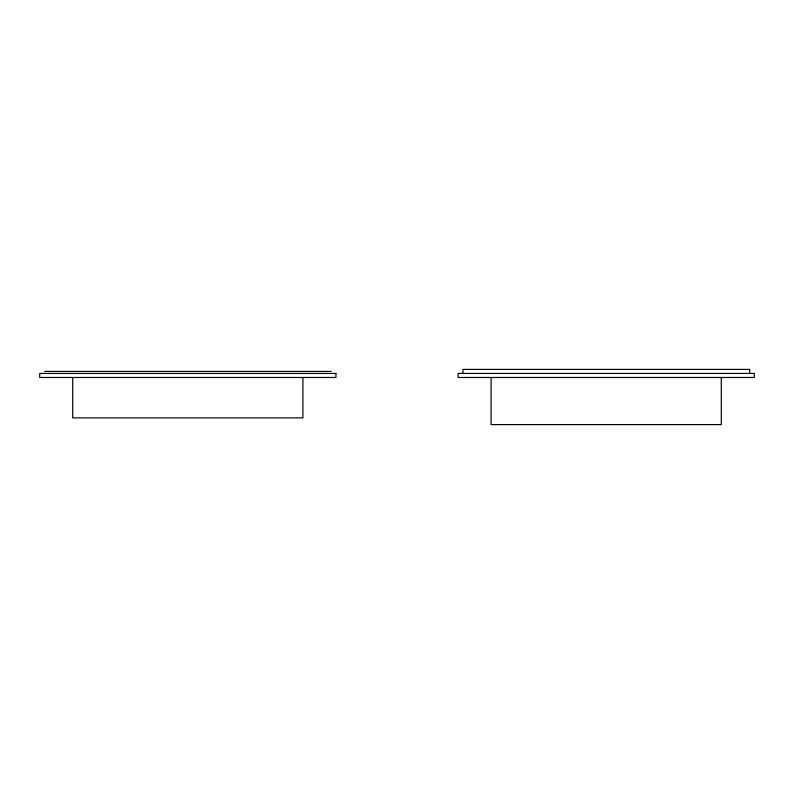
<?xml version="1.0" encoding="UTF-8"?>
<svg xmlns="http://www.w3.org/2000/svg" width="794" height="794" viewBox="0 0 794 794"><rect width="100%" height="100%" fill="white"/><g stroke="black" fill="none" stroke-linecap="round" stroke-linejoin="round"><path stroke-width="1.19" d="M44.672 371.413L331.167 371.413M749.685 373.438L749.685 369.399L462.922 369.399L462.912 373.438M721.28 377.478L721.28 424.601L491.099 424.601L491.099 377.478M302.911 377.478L302.911 417.872L72.711 417.872L72.711 377.478M335.922 373.438L39.7 373.438L39.7 377.478L335.922 377.478L335.922 373.438M754.3 373.438L458.078 373.438L458.078 377.478L754.3 377.478L754.3 373.438"/></g></svg>
